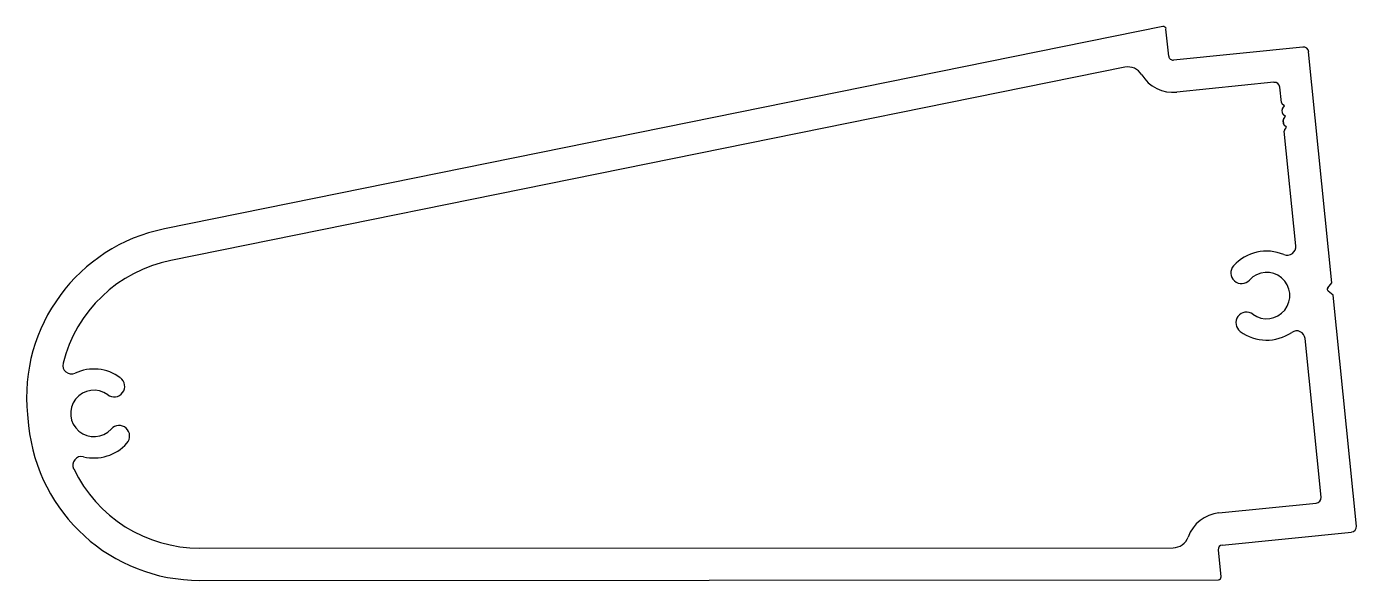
# Model space of a CAD drawing. Extents: x -66 to 58, y 1 to 52.
import ezdxf

# ---------------------------------------------------------------- set-up
doc = ezdxf.new("R2010")
doc.units = 0
doc.layers.add('1', color=7, linetype='CONTINUOUS')
doc.layers.add('F_ALUM_DIES', color=4, linetype='CONTINUOUS')

msp = doc.modelspace()

# ---------------------------------------------------------------- linework, layer by layer
at = {"layer": '1', "color": 7}
for p, q in [((36.22, 48.42), (-52.55, 30.44)), ((50.1, 47.02), (41.05, 46.11)), ((50.79, 45.15), (50.65, 46.57)), ((51.07, 44.83), (50.88, 44.99)), ((50.92, 44.63), (51.07, 44.82)), ((50.89, 44.16), (50.86, 44.45)), ((50.99, 43.16), (50.96, 43.46)), ((50.96, 43.46), (50.99, 43.16)), ((50.99, 43.16), (50.96, 43.46)), ((50.96, 43.46), (50.99, 43.16)), ((50.99, 43.16), (50.96, 43.46)), ((51.17, 43.84), (50.98, 43.99)), ((51.02, 43.64), (51.17, 43.83)), ((52.13, 31.81), (51.06, 42.46)), ((51.27, 42.84), (51.08, 43)), ((51.12, 42.64), (51.27, 42.83)), ((54.49, 8.4), (53, 23.17)), ((44.98, 6.95), (54.04, 7.86)), ((-49.86, 3.67), (40.71, 3.71))]:
    msp.add_line(p, q, dxfattribs=at)
for centre, radius, start, end in [((36.51, 46.95), 1.5, 31.1721, 101.4508), ((40.71, 49.49), 3.4, 211.1721, 275.7402), ((50.15, 46.52), 0.5, 5.7402, 95.7402), ((51.04, 45.18), 0.25, 185.7402, 230.7402), ((51.11, 44.48), 0.25, 140.7402, 185.7402), ((51.06, 44.83), 0.008, 320.7402, 50.7402), ((51.14, 44.18), 0.25, 185.7402, 230.7402), ((51.21, 43.48), 0.25, 140.7402, 185.7402), ((51.16, 43.83), 0.008, 320.7402, 50.7402), ((51.24, 43.19), 0.25, 185.7402, 230.7402), ((51.31, 42.49), 0.25, 140.7402, 185.7402), ((51.26, 42.84), 0.008, 320.7402, 50.7402), ((49.42, 27.17), 4.14, 67.2104, 138.0045), ((51.34, 31.73), 0.8, 247.2104, 5.7402), ((-49.97, 17.7), 13, 101.4508, 165.8903), ((47.08, 29.28), 0.991, 138.0045, 318.0045), ((49.42, 27.17), 2.16, 233.4759, 138.0045), ((47.55, 24.64), 0.991, 53.4759, 233.4759), ((49.42, 27.17), 4.14, 233.4759, 304.2701), ((52.21, 23.09), 0.8, 5.7402, 124.2701), ((-61.8, 20.68), 0.8, 165.8903, 295.0648), ((-59.71, 16.2), 4.14, 53.4759, 115.0648), ((-57.83, 18.73), 0.991, 233.4759, 53.4759), ((-59.71, 16.2), 2.16, 53.4759, 318.0045), ((-57.37, 14.09), 0.991, 318.0045, 138.0045), ((-59.71, 16.2), 4.14, 256.4157, 318.0045), ((-60.87, 11.4), 0.8, 76.4157, 205.5902), ((-49.86, 16.67), 13, 205.5902, 270.0296), ((53.99, 8.35), 0.5, 275.7402, 5.7402), ((45.32, 3.56), 3.4, 95.7402, 160.3083), ((40.71, 5.21), 1.5, 270.0296, 340.3083)]:
    msp.add_arc(centre, radius, start, end, dxfattribs=at)
at = {"layer": 'F_ALUM_DIES', "color": 7}
for p, q in [((39.76, 52.2), (-53.14, 33.38)), ((40.31, 49.45), (40.05, 51.98)), ((52.79, 50.3), (40.75, 49.09)), ((55.49, 28.37), (53.33, 49.85)), ((55.1, 27.89), (55.49, 28.37)), ((55.61, 27.21), (55.13, 27.6)), ((57.77, 5.72), (55.61, 27.21)), ((-65.89, 16.1), (-65.78, 15.07)), ((45.28, 3.96), (57.32, 5.17)), ((45.18, 0.99), (44.93, 3.52)), ((-49.86, 0.67), (44.93, 0.72))]:
    msp.add_line(p, q, dxfattribs=at)
for centre, radius, start, end in [((39.81, 51.96), 0.25, 5.7402, 101.4508), ((52.84, 49.8), 0.5, 5.7402, 95.7402), ((40.71, 49.49), 0.4, 185.7402, 275.7402), ((-49.97, 17.7), 16, 101.4508, 185.7402), ((55.26, 27.76), 0.203, 140.7402, 230.7402), ((-49.86, 16.67), 16, 185.7402, 270.0296), ((57.27, 5.67), 0.5, 275.7402, 5.7402), ((45.32, 3.56), 0.4, 95.7402, 185.7402), ((44.93, 0.97), 0.25, 270.0296, 5.7402)]:
    msp.add_arc(centre, radius, start, end, dxfattribs=at)

doc.saveas('drawing.dxf')
